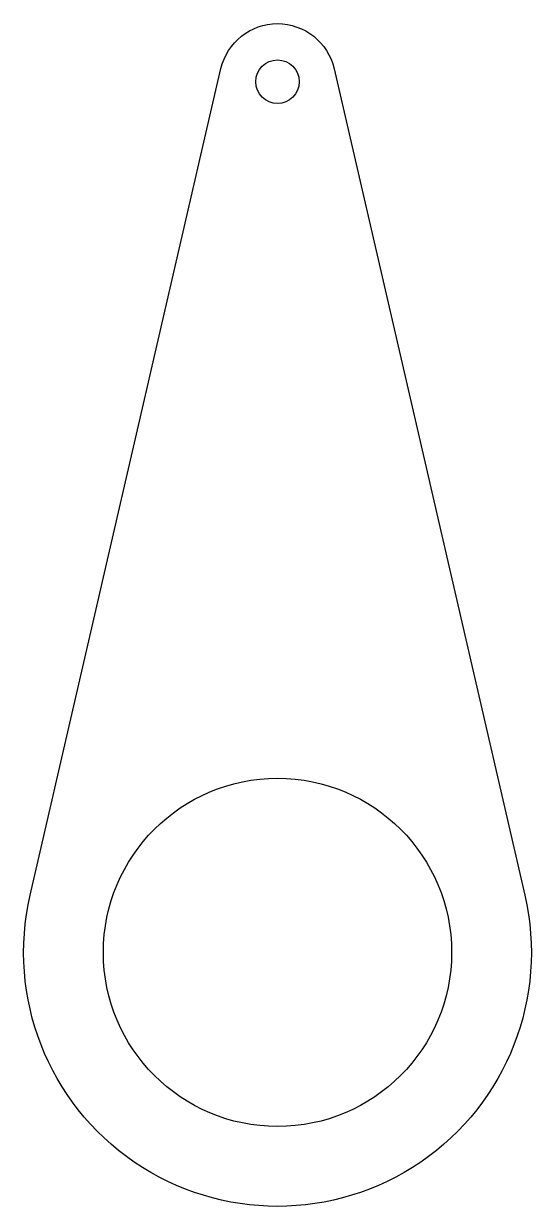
# Model space of a CAD drawing. Header units: millimetres. Extents: x -57.5 to -22.5, y 62.5 to 144.
import ezdxf

# ---------------------------------------------------------------- set-up
doc = ezdxf.new("R2010")
doc.units = ezdxf.units.MM
doc.layers.get('0').update_dxf_attribs({"linetype": 'CONTINUOUS'})

msp = doc.modelspace()

# ---------------------------------------------------------------- linework, layer by layer
msp.add_lwpolyline([(-43.897, 140.9, -0.796242), (-36.101, 140.892), (-22.949, 83.937, -1.257237), (-57.051, 83.937)], format="xyb", close=True)
for centre, radius in [((-40, 140), 1.5), ((-40, 80), 12)]:
    msp.add_circle(centre, radius)

doc.saveas('drawing.dxf')
